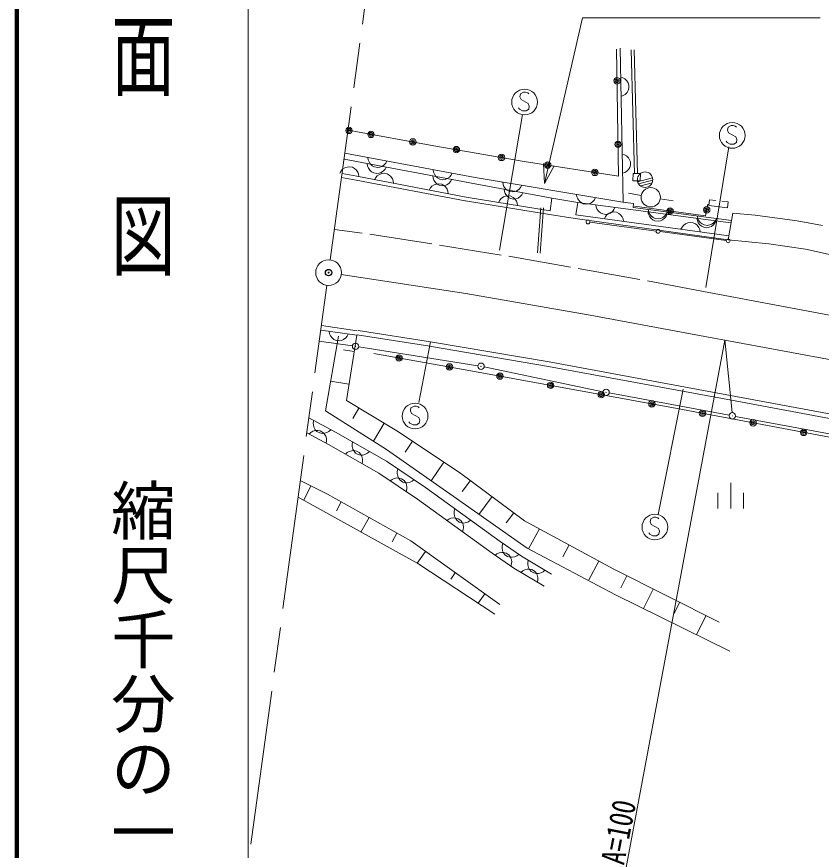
# Model space of a CAD drawing. Units: millimetres, scale not verified. Extents: x 40000 to 680000, y 20000 to 380000.
# Drawn here: x 40000 to 102538, y 262082 to 326911 of the extents above; entities that cross this region are included whole.
import ezdxf
from ezdxf.enums import TextEntityAlignment as Align

# ---------------------------------------------------------------- set-up
doc = ezdxf.new("R2010")
doc.units = ezdxf.units.MM
doc.header["$LTSCALE"] = 1000
doc.header["$PDMODE"] = 32
doc.header["$PDSIZE"] = 500
doc.linetypes.add('CHAIN', pattern=[18.5, 12, -1.5, 3.5, -1.5])
for name, color, linetype, lineweight in [('M-BGD', 7, 'Continuous', 13), ('M-BGD-EXST', 7, 'Continuous', 13), ('M-BMK', 2, 'CHAIN', 13), ('M-BMK-ROW', 30, 'Continuous', 13), ('M-BMK-SRVR', 3, 'Continuous', 13), ('M-STR-HTXT', 7, 'Continuous', 13), ('M-STR-STRC', 7, 'Continuous', 13), ('M-TTL', 2, 'Continuous', 140), ('M-TTL-BAND', 7, 'Continuous', 13)]:
    doc.layers.add(name, color=color, linetype=linetype, lineweight=lineweight)
doc.layers.add('M-OTRS', color=6, linetype='Continuous')
doc.styles.add('@ＭＳ ゴシック', font='')
doc.styles.add('ＭＳ ゴシック', font='')
doc.styles.get('@ＭＳ ゴシック').set_extended_font_data('@MS Gothic')
doc.styles.get('ＭＳ ゴシック').set_extended_font_data('MS Gothic')

msp = doc.modelspace()

# ---------------------------------------------------------------- linework, layer by layer
at = {"layer": 'M-BGD'}
for p, q in [((86774, 314515), (86626, 324387)), ((87131, 312487), (86892, 324449)), ((88021, 314693), (87766, 324334)), ((88240, 314699), (87986, 324340)), ((87118, 322152), (86936, 322209)), ((87269, 322065), (87118, 322152)), ((87422, 321918), (87269, 322065)), ((87515, 321770), (87422, 321918)), ((87579, 321591), (87515, 321770)), ((87584, 321351), (87579, 321591)), ((87293, 320865), (87440, 321018)), ((87440, 321018), (87527, 321170)), ((87527, 321170), (87584, 321351)), ((86966, 320709), (87145, 320773)), ((87145, 320773), (87293, 320865)), ((65909, 318048), (65746, 318081)), ((72420, 316877), (65909, 318048)), ((79440, 315659), (72420, 316877)), ((65441, 315832), (75625, 313924)), ((65505, 316303), (75647, 314398)), ((67303, 315966), (67329, 315778)), ((67329, 315778), (67390, 315614)), ((87237, 316171), (87056, 316227)), ((87389, 316084), (87237, 316171)), ((87542, 315937), (87389, 316084)), ((87635, 315789), (87542, 315937)), ((87698, 315610), (87635, 315789)), ((65509, 315160), (65334, 315040)), ((65674, 315220), (65509, 315160)), ((65862, 315246), (65674, 315220)), ((66097, 315201), (65862, 315246)), ((66263, 315108), (66097, 315201)), ((66394, 314992), (66263, 315108)), ((67250, 315493), (67275, 315305)), ((67275, 315305), (67336, 315141)), ((67336, 315141), (67456, 314966)), ((67390, 315614), (67509, 315438)), ((67509, 315438), (67640, 315322)), ((67640, 315322), (67806, 315230)), ((67806, 315230), (68042, 315186)), ((68042, 315186), (68230, 315211)), ((68230, 315211), (68394, 315272)), ((68394, 315272), (68569, 315392)), ((68569, 315392), (68685, 315523)), ((68632, 315051), (68724, 315217)), ((68685, 315523), (68777, 315689)), ((86774, 314515), (79440, 315659)), ((87560, 315037), (87647, 315189)), ((87647, 315189), (87703, 315370)), ((87703, 315370), (87698, 315610)), ((65218, 314910), (65125, 314744)), ((65334, 315040), (65218, 314910)), ((66435, 314495), (65289, 314713)), ((66513, 314816), (66394, 314992)), ((74925, 312878), (66435, 314495)), ((66573, 314652), (66513, 314816)), ((66599, 314464), (66573, 314652)), ((67456, 314966), (67587, 314850)), ((67587, 314850), (67753, 314758)), ((67753, 314758), (67989, 314714)), ((68030, 314527), (67913, 314397)), ((67989, 314714), (68177, 314739)), ((68205, 314647), (68030, 314527)), ((68177, 314739), (68341, 314800)), ((68369, 314707), (68205, 314647)), ((68341, 314800), (68516, 314920)), ((68557, 314732), (68369, 314707)), ((68516, 314920), (68632, 315051)), ((68793, 314687), (68557, 314732)), ((68959, 314595), (68793, 314687)), ((69089, 314478), (68959, 314595)), ((69209, 314303), (69089, 314478)), ((72341, 314539), (72367, 314351)), ((72374, 315013), (72400, 314825)), ((72400, 314825), (72461, 314661)), ((72461, 314661), (72581, 314486)), ((72581, 314486), (72711, 314370)), ((73465, 314320), (73640, 314439)), ((73640, 314439), (73756, 314570)), ((73756, 314570), (73849, 314736)), ((87086, 314728), (87265, 314791)), ((87265, 314791), (87413, 314884)), ((87413, 314884), (87560, 315037)), ((87907, 314716), (87899, 314146)), ((88472, 314708), (87907, 314716)), ((88464, 314138), (88472, 314708)), ((66379, 314200), (65248, 314416)), ((74869, 312583), (66379, 314200)), ((67913, 314397), (67821, 314231)), ((69269, 314139), (69209, 314303)), ((69294, 313951), (69269, 314139)), ((72450, 313838), (72275, 313719)), ((72367, 314351), (72428, 314187)), ((72428, 314187), (72548, 314012)), ((72614, 313898), (72450, 313838)), ((72548, 314012), (72679, 313896)), ((72802, 313924), (72614, 313898)), ((72679, 313896), (72845, 313804)), ((72711, 314370), (72877, 314277)), ((73038, 313879), (72802, 313924)), ((72845, 313804), (73081, 313759)), ((72877, 314277), (73113, 314233)), ((73204, 313786), (73038, 313879)), ((73081, 313759), (73269, 313785)), ((73113, 314233), (73301, 314259)), ((73334, 313670), (73204, 313786)), ((73269, 313785), (73433, 313846)), ((73301, 314259), (73465, 314320)), ((73433, 313846), (73608, 313966)), ((73608, 313966), (73724, 314097)), ((73724, 314097), (73816, 314263)), ((75625, 313924), (81606, 312801)), ((75647, 314398), (87124, 312481)), ((77776, 314043), (77806, 313855)), ((77806, 313855), (77870, 313692)), ((79167, 313628), (79256, 313795)), ((87899, 314146), (88464, 314138)), ((88261, 314077), (89420, 314388)), ((88357, 313904), (89424, 314190)), ((88500, 313743), (89381, 313979)), ((72158, 313588), (72066, 313423)), ((72275, 313719), (72158, 313588)), ((73453, 313494), (73334, 313670)), ((73514, 313330), (73453, 313494)), ((73539, 313142), (73514, 313330)), ((77870, 313692), (77993, 313520)), ((77878, 313501), (77904, 313313)), ((77904, 313313), (77965, 313149)), ((77965, 313149), (78084, 312974)), ((77993, 313520), (78126, 313406)), ((78126, 313406), (78294, 313317)), ((78294, 313317), (78531, 313278)), ((78531, 313278), (78718, 313307)), ((78718, 313307), (78881, 313371)), ((78881, 313371), (79054, 313495)), ((79054, 313495), (79167, 313628)), ((79260, 313058), (79352, 313224)), ((88545, 313003), (87562, 313186)), ((81419, 311519), (74877, 312582)), ((81467, 311815), (74925, 312878)), ((77544, 312635), (77455, 312467)), ((77656, 312768), (77544, 312635)), ((77829, 312892), (77656, 312768)), ((77991, 312957), (77829, 312892)), ((78178, 312988), (77991, 312957)), ((78084, 312974), (78215, 312858)), ((78415, 312949), (78178, 312988)), ((78215, 312858), (78381, 312765)), ((78381, 312765), (78617, 312721)), ((78583, 312861), (78415, 312949)), ((78717, 312748), (78583, 312861)), ((78617, 312721), (78805, 312747)), ((78841, 312576), (78717, 312748)), ((78805, 312747), (78969, 312808)), ((78906, 312413), (78841, 312576)), ((78969, 312808), (79144, 312927)), ((79144, 312927), (79260, 313058)), ((81467, 311815), (81606, 312801)), ((81606, 312801), (83605, 312459)), ((83515, 313084), (83544, 312897)), ((83544, 312897), (83608, 312734)), ((83608, 312734), (83731, 312561)), ((83731, 312561), (83865, 312448)), ((84619, 312413), (84792, 312536)), ((84792, 312536), (84905, 312669)), ((84905, 312669), (84994, 312837)), ((87124, 312481), (87928, 312390)), ((90024, 312749), (91011, 312594)), ((93845, 312679), (93791, 312222)), ((93845, 312679), (94342, 312620)), ((95294, 312508), (94797, 312567)), ((95240, 312052), (95294, 312508)), ((78936, 312226), (78906, 312413)), ((80742, 312050), (80483, 308542)), ((80941, 312035), (80682, 308527)), ((83453, 311503), (83605, 312459)), ((83605, 312459), (87910, 311892)), ((83865, 312448), (84032, 312359)), ((84032, 312359), (84269, 312319)), ((84269, 312319), (84456, 312349)), ((84456, 312349), (84619, 312413)), ((85014, 312274), (85050, 312087)), ((85050, 312087), (85120, 311927)), ((85120, 311927), (85249, 311758)), ((86310, 311770), (86418, 311907)), ((86418, 311907), (86501, 312078)), ((87910, 311892), (95511, 310886)), ((87928, 312390), (87926, 312082)), ((87926, 312082), (95548, 311069)), ((88030, 312162), (93533, 311433)), ((89088, 311928), (89124, 311742)), ((93533, 311433), (93729, 312338)), ((93791, 312222), (95240, 312052)), ((81419, 311519), (83412, 311206)), ((95309, 309567), (83412, 311206)), ((95350, 309864), (83453, 311503)), ((85249, 311758), (85386, 311650)), ((85386, 311650), (85557, 311567)), ((85557, 311567), (85794, 311535)), ((85768, 311366), (85684, 311196)), ((85878, 311502), (85768, 311366)), ((85794, 311535), (85981, 311571)), ((86047, 311630), (85878, 311502)), ((85981, 311571), (86141, 311641)), ((86208, 311699), (86047, 311630)), ((86141, 311641), (86310, 311770)), ((86394, 311734), (86208, 311699)), ((86632, 311701), (86394, 311734)), ((86802, 311617), (86632, 311701)), ((86938, 311507), (86802, 311617)), ((87066, 311338), (86938, 311507)), ((87135, 311177), (87066, 311338)), ((89067, 311739), (89103, 311553)), ((89103, 311553), (89172, 311392)), ((89124, 311742), (89193, 311581)), ((89172, 311392), (89301, 311224)), ((89193, 311581), (89322, 311413)), ((89301, 311224), (89438, 311115)), ((89322, 311413), (89459, 311304)), ((89459, 311304), (89630, 311220)), ((89630, 311220), (89867, 311189)), ((89867, 311189), (90054, 311225)), ((90054, 311225), (90214, 311294)), ((90193, 311106), (90362, 311235)), ((90214, 311294), (90383, 311423)), ((90362, 311235), (90471, 311372)), ((90383, 311423), (90492, 311560)), ((90471, 311372), (90554, 311542)), ((90492, 311560), (90575, 311730)), ((92867, 311236), (92903, 311050)), ((92899, 311421), (92935, 311235)), ((92935, 311235), (93004, 311074)), ((94303, 311053), (94386, 311224)), ((95672, 311643), (95548, 311069)), ((95672, 311643), (97393, 311484)), ((97393, 311484), (100649, 311028)), ((89704, 310234), (84553, 310931)), ((87170, 310991), (87135, 311177)), ((89438, 311115), (89609, 311032)), ((89609, 311032), (89847, 311000)), ((89847, 311000), (90033, 311036)), ((90033, 311036), (90193, 311106)), ((91716, 310546), (91632, 310376)), ((91826, 310683), (91716, 310546)), ((91995, 310811), (91826, 310683)), ((92156, 310879), (91995, 310811)), ((92343, 310914), (92156, 310879)), ((92580, 310882), (92343, 310914)), ((92750, 310798), (92580, 310882)), ((92887, 310688), (92750, 310798)), ((93015, 310519), (92887, 310688)), ((92903, 311050), (92973, 310889)), ((92973, 310889), (93102, 310721)), ((93004, 311074), (93133, 310906)), ((93102, 310721), (93238, 310612)), ((93133, 310906), (93270, 310797)), ((93238, 310612), (93409, 310529)), ((93270, 310797), (93440, 310714)), ((93409, 310529), (93647, 310497)), ((93440, 310714), (93678, 310682)), ((93647, 310497), (93833, 310533)), ((93678, 310682), (93865, 310718)), ((93833, 310533), (93994, 310603)), ((93865, 310718), (94025, 310787)), ((93994, 310603), (94162, 310732)), ((94025, 310787), (94194, 310916)), ((94162, 310732), (94271, 310868)), ((94194, 310916), (94303, 311053)), ((94271, 310868), (94354, 311039)), ((95309, 309567), (95548, 311069)), ((100649, 311028), (102630, 310680)), ((95152, 309497), (90001, 310194)), ((93084, 310358), (93015, 310519)), ((93118, 310172), (93084, 310358)), ((98450, 309252), (95309, 309567)), ((101302, 308843), (98450, 309252)), ((105191, 307966), (101302, 308843)), ((63682, 302884), (66475, 302483)), ((63635, 302537), (66425, 302136)), ((64288, 302444), (64321, 302257)), ((64321, 302257), (64389, 302096)), ((66425, 302136), (65622, 297065)), ((65687, 302060), (65772, 302230)), ((72102, 301281), (66476, 302164)), ((72156, 301626), (66530, 302510)), ((65017, 302068), (63991, 296251)), ((64389, 302096), (64516, 301926)), ((64516, 301926), (64652, 301815)), ((64652, 301815), (64821, 301730)), ((64821, 301730), (65059, 301696)), ((65059, 301696), (65246, 301730)), ((65246, 301730), (65407, 301798)), ((65407, 301798), (65577, 301925)), ((65577, 301925), (65687, 302060)), ((81388, 300063), (72156, 301626)), ((66224, 300868), (65396, 301000)), ((81327, 299718), (72098, 301281)), ((75593, 299323), (67764, 300719)), ((95831, 297030), (81327, 299718)), ((95895, 297374), (81388, 300063)), ((91340, 296437), (75593, 299323)), ((65823, 298333), (64398, 298559)), ((65622, 297065), (69554, 294712)), ((111760, 294064), (95831, 297030)), ((111824, 294408), (95895, 297374)), ((66605, 296477), (66117, 295661)), ((110990, 292724), (91340, 296437)), ((62708, 295715), (64786, 294588)), ((63991, 296251), (68748, 293253)), ((63088, 295509), (63055, 295323)), ((63055, 295323), (63062, 295148)), ((63062, 295148), (63122, 294944)), ((68571, 295300), (67730, 293895)), ((62550, 294550), (64242, 293632)), ((62875, 294578), (62737, 294449)), ((63026, 294667), (62875, 294578)), ((63229, 294727), (63026, 294667)), ((63122, 294944), (63211, 294794)), ((63211, 294794), (63341, 294655)), ((63404, 294735), (63229, 294727)), ((63341, 294655), (63552, 294541)), ((63591, 294702), (63404, 294735)), ((63552, 294541), (63739, 294507)), ((63802, 294587), (63591, 294702)), ((63739, 294507), (63913, 294515)), ((63931, 294449), (63802, 294587)), ((63913, 294515), (64117, 294575)), ((64020, 294298), (63931, 294449)), ((64117, 294575), (64267, 294664)), ((64267, 294664), (64406, 294794)), ((64786, 294588), (68736, 292340)), ((69554, 294712), (74421, 291463)), ((64081, 294095), (64020, 294298)), ((64055, 293733), (64088, 293920)), ((64088, 293920), (64081, 294095)), ((66109, 293835), (66072, 293648)), ((70771, 293900), (70207, 293056)), ((64242, 293632), (68155, 291404)), ((65840, 293102), (65688, 293016)), ((66045, 293158), (65840, 293102)), ((66219, 293162), (66045, 293158)), ((66072, 293648), (66076, 293474)), ((66076, 293474), (66132, 293269)), ((66132, 293269), (66218, 293117)), ((66218, 293117), (66345, 292975)), ((66406, 293125), (66219, 293162)), ((66614, 293006), (66406, 293125)), ((67271, 292966), (67412, 293093)), ((68748, 293253), (73674, 289795)), ((65688, 293016), (65546, 292889)), ((66345, 292975), (66553, 292857)), ((66553, 292857), (66739, 292820)), ((66741, 292865), (66614, 293006)), ((66739, 292820), (66914, 292824)), ((66827, 292713), (66741, 292865)), ((66883, 292508), (66827, 292713)), ((66887, 292333), (66883, 292508)), ((66914, 292824), (67119, 292880)), ((67119, 292880), (67271, 292966)), ((66850, 292147), (66887, 292333)), ((68736, 292340), (71780, 290285)), ((69636, 291732), (69585, 291549)), ((73204, 292275), (72227, 290811)), ((68155, 291404), (71149, 289383)), ((69585, 291549), (69576, 291374)), ((69576, 291374), (69616, 291166)), ((69616, 291166), (69690, 291008)), ((74421, 291463), (79481, 287713)), ((64149, 289779), (62045, 290831)), ((69181, 290929), (69030, 290813)), ((69339, 291003), (69181, 290929)), ((69548, 291043), (69339, 291003)), ((69722, 291034), (69548, 291043)), ((69690, 291008), (69806, 290857)), ((69905, 290983), (69722, 291034)), ((69806, 290857), (70005, 290723)), ((70104, 290849), (69905, 290983)), ((70005, 290723), (70187, 290672)), ((70220, 290698), (70104, 290849)), ((70187, 290672), (70362, 290663)), ((70294, 290540), (70220, 290698)), ((70334, 290332), (70294, 290540)), ((70362, 290663), (70570, 290703)), ((70570, 290703), (70729, 290777)), ((70729, 290777), (70879, 290893)), ((75264, 290838), (74633, 289986)), ((95497, 290671), (95497, 288671)), ((62865, 290421), (62311, 289312)), ((70274, 289974), (70325, 290157)), ((70325, 290157), (70334, 290332)), ((71780, 290285), (77570, 286091)), ((73674, 289795), (79679, 285573)), ((94497, 289871), (94497, 288671)), ((96497, 289871), (96497, 288671)), ((61872, 289556), (71167, 284382)), ((70632, 286137), (64149, 289779)), ((65230, 289172), (64848, 288493)), ((71149, 289383), (76948, 285184)), ((76951, 289588), (75929, 288210)), ((74067, 288628), (74010, 288447)), ((67390, 287958), (66760, 286835)), ((73756, 287903), (73595, 287834)), ((73966, 287936), (73756, 287903)), ((74140, 287921), (73966, 287936)), ((74010, 288447), (73995, 288273)), ((73995, 288273), (74029, 288063)), ((74029, 288063), (74097, 287902)), ((74097, 287902), (74208, 287748)), ((74321, 287864), (74140, 287921)), ((74515, 287723), (74321, 287864)), ((78637, 288338), (78043, 287537)), ((73595, 287834), (73441, 287723)), ((74208, 287748), (74402, 287607)), ((74402, 287607), (74583, 287550)), ((74626, 287569), (74515, 287723)), ((74583, 287550), (74758, 287535)), ((74695, 287408), (74626, 287569)), ((74728, 287199), (74695, 287408)), ((74713, 287024), (74728, 287199)), ((74758, 287535), (74967, 287569)), ((74967, 287569), (75128, 287637)), ((75128, 287637), (75282, 287748)), ((79481, 287713), (86411, 283947)), ((69551, 286744), (69176, 286076)), ((74656, 286843), (74713, 287024)), ((80636, 287086), (79784, 285518)), ((77545, 281198), (70632, 286137)), ((77570, 286091), (79240, 284946)), ((77786, 285943), (77734, 285760)), ((71784, 285314), (71132, 284401)), ((77698, 285251), (77489, 285213)), ((77872, 285241), (77698, 285251)), ((77734, 285760), (77723, 285586)), ((77723, 285586), (77762, 285377)), ((77762, 285377), (77835, 285218)), ((79679, 285573), (86548, 281941)), ((82946, 285830), (82443, 284905)), ((76948, 285184), (78647, 284019)), ((77330, 285140), (77179, 285025)), ((77489, 285213), (77330, 285140)), ((77835, 285218), (77950, 285067)), ((78055, 285189), (77872, 285241)), ((77950, 285067), (78148, 284931)), ((78253, 285053), (78055, 285189)), ((78148, 284931), (78330, 284879)), ((78367, 284902), (78253, 285053)), ((78330, 284879), (78505, 284868)), ((78440, 284743), (78367, 284902)), ((78479, 284534), (78440, 284743)), ((78505, 284868), (78713, 284907)), ((78713, 284907), (78872, 284980)), ((78872, 284980), (79024, 285094)), ((79240, 284946), (81573, 283559)), ((79762, 284636), (79721, 284450)), ((71167, 284382), (77159, 280455)), ((78416, 284177), (78469, 284360)), ((78469, 284360), (78479, 284534)), ((78647, 284019), (81010, 282613)), ((79687, 283959), (79482, 283906)), ((79862, 283959), (79687, 283959)), ((79721, 284450), (79722, 284276)), ((79722, 284276), (79774, 284070)), ((79774, 284070), (79857, 283916)), ((80048, 283919), (79862, 283959)), ((85256, 284575), (84432, 283060)), ((74088, 283667), (73738, 283177)), ((79328, 283823), (79184, 283699)), ((79482, 283906), (79328, 283823)), ((79857, 283916), (79981, 283772)), ((79981, 283772), (80187, 283650)), ((80254, 283796), (80048, 283919)), ((80187, 283650), (80373, 283609)), ((80378, 283653), (80254, 283796)), ((80373, 283609), (80548, 283610)), ((80461, 283499), (80378, 283653)), ((80513, 283293), (80461, 283499)), ((80548, 283610), (80753, 283662)), ((80753, 283662), (80907, 283745)), ((80907, 283745), (81051, 283869)), ((86411, 283947), (94601, 279827)), ((87435, 283432), (86968, 282505)), ((80474, 282933), (80514, 283118)), ((80514, 283118), (80513, 283293)), ((76393, 282021), (75875, 281296)), ((89482, 282402), (88715, 280877)), ((86548, 281941), (95428, 277581)), ((91529, 281372), (91075, 280469)), ((93577, 280342), (92830, 278857))]:
    msp.add_line(p, q, dxfattribs=at)
for centre, radius in [((86663, 321919), 250), ((86663, 321919), 150), ((86663, 321919), 50), ((65827, 318064), 250), ((65827, 318064), 150), ((65827, 318064), 50), ((67536, 317755), 250), ((67536, 317755), 150), ((67536, 317755), 50), ((70792, 317170), 250), ((70792, 317170), 150), ((70792, 317170), 50), ((86737, 316983), 250), ((86737, 316983), 150), ((86737, 316983), 50), ((74175, 316572), 250), ((74175, 316572), 150), ((74175, 316572), 50), ((77685, 315964), 250), ((77685, 315964), 150), ((77685, 315964), 50), ((81273, 315373), 250), ((81273, 315373), 150), ((81273, 315373), 50), ((84940, 314801), 250), ((84940, 314801), 150), ((84940, 314801), 50), ((88841, 314232), 600), ((89283, 312866), 750), ((90781, 311798), 250), ((90781, 311798), 150), ((90781, 311798), 50), ((93631, 311886), 250), ((93631, 311886), 150), ((93631, 311886), 50), ((84404, 310952), 150), ((89852, 310214), 150), ((95300, 309477), 150), ((69721, 300370), 250), ((69721, 300370), 150), ((69721, 300370), 50), ((73636, 299672), 250), ((73636, 299672), 150), ((73636, 299672), 50), ((77561, 298962), 250), ((77561, 298962), 150), ((77561, 298962), 50), ((81498, 298241), 250), ((81498, 298241), 150), ((81498, 298241), 50), ((85435, 297519), 250), ((85435, 297519), 150), ((85435, 297519), 50), ((89371, 296798), 250), ((89371, 296798), 150), ((89371, 296798), 50), ((93305, 296066), 250), ((93305, 296066), 150), ((93305, 296066), 50), ((97235, 295323), 250), ((97235, 295323), 150), ((97235, 295323), 50), ((101165, 294580), 250), ((101165, 294580), 150), ((101165, 294580), 50)]:
    msp.add_circle(centre, radius, dxfattribs=at)
at = {"layer": 'M-BGD-EXST'}
for p, q in [((79157, 320913), (79117, 320673)), ((79397, 321033), (79157, 320913)), ((79557, 321033), (79397, 321033)), ((79717, 320993), (79557, 321033)), ((79797, 320913), (79717, 320993)), ((79117, 320673), (79197, 320473)), ((79197, 320473), (79757, 320153)), ((79077, 319713), (78997, 319833)), ((79317, 319593), (79077, 319713)), ((79797, 319713), (79597, 319593)), ((79757, 320153), (79837, 319953)), ((79837, 319953), (79797, 319713)), ((77514, 308762), (79308, 319313)), ((79597, 319593), (79317, 319593)), ((95295, 318317), (95255, 318077)), ((95535, 318437), (95295, 318317)), ((95695, 318437), (95535, 318437)), ((95855, 318397), (95695, 318437)), ((95935, 318317), (95855, 318397)), ((95255, 318077), (95335, 317877)), ((95335, 317877), (95895, 317557)), ((95215, 317117), (95135, 317237)), ((95455, 316997), (95215, 317117)), ((95935, 317117), (95735, 316997)), ((95895, 317557), (95975, 317357)), ((95975, 317357), (95935, 317117)), ((93570, 305859), (95339, 316787)), ((95735, 316997), (95455, 316997)), ((72156, 301626), (71268, 296908)), ((91810, 297940), (89861, 288208)), ((70645, 296494), (70605, 296254)), ((70885, 296614), (70645, 296494)), ((71045, 296614), (70885, 296614)), ((71205, 296574), (71045, 296614)), ((71285, 296494), (71205, 296574)), ((70605, 296254), (70685, 296054)), ((70685, 296054), (71245, 295734)), ((71245, 295734), (71325, 295534)), ((70565, 295294), (70485, 295414)), ((70805, 295174), (70565, 295294)), ((71085, 295174), (70805, 295174)), ((71285, 295294), (71085, 295174)), ((71325, 295534), (71285, 295294)), ((89282, 287864), (89242, 287624)), ((89522, 287984), (89282, 287864)), ((89682, 287984), (89522, 287984)), ((89842, 287944), (89682, 287984)), ((89922, 287864), (89842, 287944)), ((89242, 287624), (89322, 287424)), ((89322, 287424), (89882, 287104)), ((89202, 286664), (89122, 286784)), ((89442, 286544), (89202, 286664)), ((89722, 286544), (89442, 286544)), ((89922, 286664), (89722, 286544)), ((89882, 287104), (89962, 286904)), ((89962, 286904), (89922, 286664))]:
    msp.add_line(p, q, dxfattribs=at)
for centre in [(79477, 320273), (95615, 317677), (70965, 295854), (89602, 287224)]:
    msp.add_circle(centre, 1000, dxfattribs=at)
at = {"layer": 'M-BMK'}
for p, q in [((64377, 307999), (70080, 349984)), ((58204, 262558), (64107, 306017)), ((95027, 301765), (161639, 289305))]:
    msp.add_line(p, q, dxfattribs=at)
msp.add_lwpolyline([(65220, 306872), (74906, 305385), (84561, 303703), (94197, 301921), (95027, 301765)], dxfattribs=at)
at = {"layer": 'M-BMK-ROW'}
for p, q in [((66092, 301307), (63517, 301668)), ((95598, 296118), (95033, 301778)), ((75844, 299764), (66587, 301233)), ((85567, 297746), (76336, 299674)), ((95377, 295915), (86057, 297649)), ((111010, 293003), (95869, 295823))]:
    msp.add_line(p, q, dxfattribs=at)
for centre, radius in [((66340, 301272), 250), ((66340, 301272), 10), ((76091, 299725), 250), ((76091, 299725), 10), ((85812, 297695), 250), ((85812, 297695), 10), ((95623, 295869), 250), ((95623, 295869), 10)]:
    msp.add_circle(centre, radius, dxfattribs=at)
at = {"layer": 'M-BMK-SRVR'}
for radius in [1000, 40]:
    msp.add_circle((64242, 307008), radius, dxfattribs=at)
at = {"layer": 'M-OTRS'}
msp.add_point((64242, 307008), dxfattribs=at)
at = {"layer": 'M-STR-HTXT'}
for p, q in [((81025, 313946), (83981, 326811)), ((83981, 326811), (102447, 326811)), ((81025, 313946), (80952, 315502)), ((81770, 315314), (81025, 313946)), ((95027, 301765), (86753, 257534))]:
    msp.add_line(p, q, dxfattribs=at)
at = {"layer": 'M-STR-STRC'}
for p, q in [((66857, 310084), (64699, 310368)), ((72262, 309240), (67455, 310005)), ((77664, 308376), (72856, 309151)), ((83055, 307433), (78251, 308280)), ((88437, 306466), (83643, 307332)), ((93802, 305457), (89019, 306356)), ((105566, 303260), (93802, 305457))]:
    msp.add_line(p, q, dxfattribs=at)
at = {"layer": 'M-TTL'}
msp.add_line((40000, 380000), (40000, 20000), dxfattribs=at)
at = {"layer": 'M-TTL-BAND'}
msp.add_line((58000, 370000), (58000, 20000), dxfattribs=at)

# ---------------------------------------------------------------- texts
at = {"layer": 'M-STR-HTXT', "style": 'ＭＳ ゴシック', "width": 0.8}
msp.add_text('A=100', height=1833, rotation=79, dxfattribs=at).set_placement((87741, 260783), align=Align.BOTTOM_LEFT)
at = {"layer": 'M-TTL-BAND', "style": '@ＭＳ ゴシック', "width": 1.4}
msp.add_text('平  面  図', height=3666, rotation=270, dxfattribs=at).set_placement((49777, 306475), align=Align.MIDDLE_RIGHT)
at = {"layer": 'M-TTL-BAND', "style": '@ＭＳ ゴシック'}
msp.add_text('縮尺千分の一', height=3666, rotation=270, dxfattribs=at).set_placement((49777, 261030), align=Align.MIDDLE_RIGHT)

doc.saveas('drawing.dxf')
